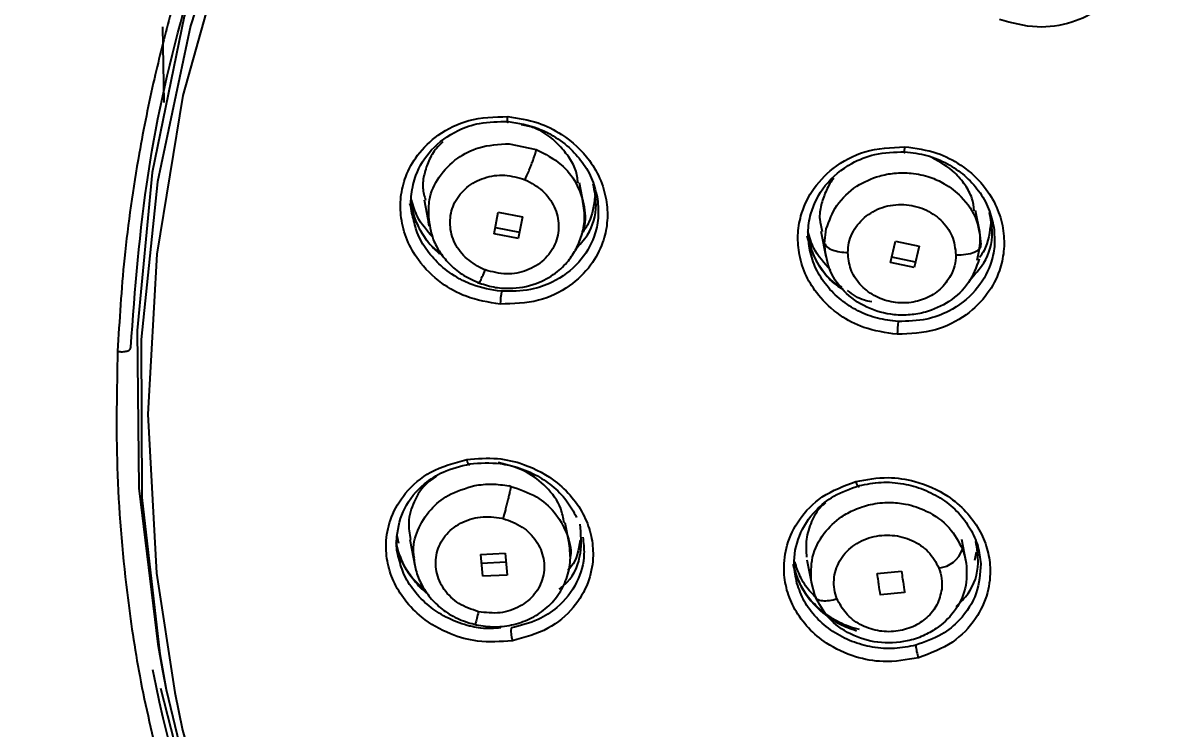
# Model space of a CAD drawing. Header units: millimetres. Extents: x 6110 to 6704, y -3675 to -2835.
# Drawn here: x 6312.05 to 6317.99, y -3193.25 to -3189.62 of the extents above; entities that cross this region are included whole.
import ezdxf

# ---------------------------------------------------------------- set-up
doc = ezdxf.new("R2010")
doc.units = ezdxf.units.MM
doc.header["$LTSCALE"] = 0.1
doc.layers.get('0').update_dxf_attribs({"lineweight": 13})
doc.layers.add('DIM', color=3, linetype='Continuous', lineweight=9)
doc.styles.get("Standard").update_dxf_attribs({"font": 'arial.ttf'})
doc.dimstyles.new('ISO-25', dxfattribs={"dimtxt": 2.5, "dimasz": 2.5, "dimexe": 1.25, "dimexo": 0.625, "dimtad": 1, "dimlfac": 5, "dimtxsty": 'Standard', "dimcen": 2.5, "dimadec": 0, "dimazin": 0, "dimtfac": 1, "dimtmove": 0, "dimatfit": 3, "dimfxl": 0, "dimarcsym": 0})

# ---------------------------------------------------------------- blocks, each defined once
blk = doc.blocks.new('*D64')
at = {"layer": 'Defpoints', "color": 0}
for p in [(6307.9519, -3094.4706), (6411.4918, -3594.1641), (6420.3266, -3594.1641)]:
    blk.add_point(p, dxfattribs=at)
at = {"layer": 'DIM', "color": 0, "lineweight": -2}
for p, q in [((6308.5769, -3094.4706), (6421.5766, -3094.4706)), ((6420.3266, -3098.4706), (6420.3266, -3590.1641)), ((6412.1168, -3594.1641), (6421.5766, -3594.1641))]:
    blk.add_line(p, q, dxfattribs=at)
at = {"layer": 'DIM', "color": 0}
for points in [[(6419.6599, -3098.4706), (6420.9932, -3098.4706), (6420.3266, -3094.4706)], [(6419.6599, -3590.1641), (6420.9932, -3590.1641), (6420.3266, -3594.1641)]]:
    blk.add_solid(points, dxfattribs=at)
at = {"layer": 'DIM', "color": 0, "insert": (6417.0795, -3344.3173), "char_height": 4, "attachment_point": 5, "rotation": 90}
blk.add_mtext('(2280)', dxfattribs=at)

msp = doc.modelspace()

# ---------------------------------------------------------------- linework, layer by layer
at = {"linetype": 'Continuous', "lineweight": 25}
for p, q in [((6312.7784, -3190.0326), (6312.7719, -3189.6433)), ((6314.5505, -3190.2435), (6314.6897, -3190.2731)), ((6314.9321, -3190.5517), (6314.9111, -3190.4445)), ((6314.1131, -3190.532), (6314.1395, -3190.6671)), ((6314.4735, -3190.7068), (6314.4945, -3190.5946)), ((6314.4944, -3190.5946), (6314.6185, -3190.6181)), ((6314.6183, -3190.618), (6314.5973, -3190.7303)), ((6316.9664, -3190.696), (6316.9449, -3190.5858)), ((6314.4796, -3190.6741), (6314.6034, -3190.6975)), ((6314.5975, -3190.7303), (6314.4734, -3190.7068)), ((6316.1504, -3190.6917), (6316.1759, -3190.822)), ((6316.1697, -3190.7551), (6316.1786, -3190.6811)), ((6316.5075, -3190.8536), (6316.5336, -3190.743)), ((6316.5334, -3190.743), (6316.6561, -3190.7689)), ((6316.6561, -3190.7689), (6316.63, -3190.8795)), ((6316.9536, -3190.8411), (6316.9651, -3190.7825)), ((6316.6302, -3190.8788), (6316.5075, -3190.8528)), ((6316.6367, -3190.8512), (6316.5141, -3190.8253)), ((6314.559, -3192.0021), (6314.5494, -3191.9999)), ((6314.8584, -3192.2939), (6314.8378, -3192.1886)), ((6313.9836, -3192.2951), (6313.9751, -3192.2556)), ((6314.0395, -3192.2744), (6314.0656, -3192.4082)), ((6316.8951, -3192.3829), (6316.874, -3192.2752)), ((6316.8782, -3192.3251), (6316.8901, -3192.3613)), ((6316.9474, -3192.3393), (6316.939, -3192.3818)), ((6314.4039, -3192.3514), (6314.5293, -3192.3455)), ((6314.4154, -3192.4637), (6314.404, -3192.3514)), ((6314.4085, -3192.3958), (6314.5335, -3192.3898)), ((6314.529, -3192.3454), (6314.5405, -3192.4576)), ((6316.0793, -3192.3796), (6316.1044, -3192.508)), ((6316.8901, -3192.3613), (6316.8974, -3192.3964)), ((6314.5408, -3192.4576), (6314.4153, -3192.4636)), ((6316.4396, -3192.4498), (6316.5641, -3192.4365)), ((6316.1212, -3192.5656), (6316.102, -3192.4943)), ((6316.5808, -3192.5463), (6316.4564, -3192.5596)), ((6312.7707, -3192.9473), (6312.7897, -3193.0446)), ((6312.8538, -3193.3999), (6312.7616, -3193.0399))]:
    msp.add_line(p, q, dxfattribs=at)
at = {"linetype": 'Continuous', "lineweight": 25, "flags": 128}
for points in [[(6322.1372, -3183.0389), (6321.246, -3183.0739), (6320.3595, -3183.1881), (6319.4862, -3183.3804), (6318.6346, -3183.649), (6317.8128, -3183.9912), (6317.0287, -3184.4038), (6316.29, -3184.8828), (6315.6037, -3185.4235), (6314.9764, -3186.0208), (6314.4142, -3186.669), (6313.9225, -3187.3617), (6313.506, -3188.0923), (6313.1687, -3188.8538), (6312.9139, -3189.6388), (6312.7441, -3190.4398), (6312.6608, -3191.2491), (6312.6649, -3192.0588), (6312.7563, -3192.8612), (6312.7897, -3193.0443)], [(6320.3302, -3183.0927), (6320.2867, -3183.1004), (6319.4145, -3183.2974), (6318.5645, -3183.5705), (6317.7448, -3183.9172), (6316.9633, -3184.3339), (6316.2275, -3184.8168), (6315.5447, -3185.3612), (6314.9212, -3185.9618), (6314.3631, -3186.6128), (6313.8759, -3187.308), (6313.4641, -3188.0407), (6313.1318, -3188.8039), (6312.8821, -3189.5901), (6312.7175, -3190.3918), (6312.6395, -3191.2013), (6312.6489, -3192.0108), (6312.7457, -3192.8125), (6312.7707, -3192.9473)], [(6323.7546, -3183.2376), (6322.867, -3183.1261), (6321.9682, -3183.0959), (6321.067, -3183.1475), (6320.1725, -3183.2803), (6319.2936, -3183.4929), (6318.4389, -3183.7834), (6317.6171, -3184.1487), (6316.8361, -3184.5853), (6316.1039, -3185.0888), (6315.4277, -3185.6542), (6314.8142, -3186.2759), (6314.2695, -3186.9477), (6313.799, -3187.6629), (6313.4074, -3188.4145), (6313.0985, -3189.1949), (6312.8756, -3189.9964), (6312.7407, -3190.8111), (6312.6952, -3191.6308), (6312.7396, -3192.4474), (6312.833, -3193.0599)], [(6314.5451, -3190.13), (6314.5442, -3190.1333), (6314.5435, -3190.1346), (6314.5429, -3190.1339), (6314.5425, -3190.1312), (6314.5423, -3190.1266), (6314.5422, -3190.1204), (6314.5423, -3190.1127), (6314.5427, -3190.104)], [(6316.5815, -3190.2851), (6316.5811, -3190.2883), (6316.5808, -3190.2897), (6316.5806, -3190.289), (6316.5805, -3190.2863), (6316.5806, -3190.2818), (6316.5807, -3190.2756), (6316.581, -3190.2679), (6316.5813, -3190.2591)], [(6316.8441, -3190.8146), (6316.8703, -3190.814), (6316.8954, -3190.8111), (6316.9185, -3190.8063), (6316.9384, -3190.7996), (6316.9544, -3190.7913), (6316.9656, -3190.7819), (6316.9717, -3190.7716), (6316.9723, -3190.7611)], [(6314.3483, -3191.8866), (6314.3472, -3191.8903), (6314.3458, -3191.8921), (6314.344, -3191.8919), (6314.3419, -3191.8897), (6314.3396, -3191.8856), (6314.3373, -3191.8799), (6314.3349, -3191.8726), (6314.3327, -3191.8642)], [(6316.3296, -3191.977), (6316.3326, -3191.9852), (6316.3357, -3191.9922), (6316.3386, -3191.9978), (6316.3412, -3192.0016), (6316.3434, -3192.0036), (6316.3452, -3192.0037), (6316.3465, -3192.0019), (6316.3471, -3191.9981)], [(6312.7897, -3193.0443), (6312.9342, -3193.6485)], [(6312.833, -3193.0599), (6312.8734, -3193.2527), (6313.0953, -3194.0389), (6313.4031, -3194.798), (6313.7937, -3195.5225), (6314.2632, -3196.2052), (6314.8071, -3196.8394), (6315.4198, -3197.4187), (6316.0953, -3197.9373), (6316.8269, -3198.3902), (6317.6072, -3198.7728), (6318.4287, -3199.0813), (6319.283, -3199.3127), (6320.1616, -3199.4646), (6321.056, -3199.5355), (6321.9571, -3199.5248)]]:
    msp.add_lwpolyline(points, dxfattribs=at)
at = {"linetype": 'Continuous', "lineweight": 25}
for centre, radius, start, end in [((6315.0299, -3191.0841), 0.5258, 170.91776, 178.11148), ((6318.0357, -3191.28), 1.4939, 175.23637, 177.76668), ((6316.7386, -3192.274), 0.1487, 277.09052, 339.90799), ((6314.7588, -3192.7416), 0.1993, 176.20019, 195.39893), ((6316.8408, -3192.8097), 0.2025, 182.07116, 200.94487), ((6320.1783, -3191.1921), 8.8695, 191.52649, 236.45921), ((6320.3224, -3191.4093), 7.7566, 191.3905, 231.15198)]:
    msp.add_arc(centre, radius, start, end, dxfattribs=at)
for points, knots in [([(6321.293, -3200.4848), (6320.8419, -3200.4691), (6319.9316, -3200.4374), (6318.485, -3200.1606), (6316.9759, -3199.6585), (6315.4952, -3198.875), (6314.1777, -3197.8646), (6313.0843, -3196.6701), (6312.2263, -3195.3056), (6311.6675, -3193.8944), (6311.3755, -3192.4687), (6311.3229, -3191.1361), (6311.4712, -3189.8407), (6311.8197, -3188.5137), (6312.4334, -3187.1212), (6313.3515, -3185.7431), (6314.5158, -3184.505), (6315.8723, -3183.4637), (6317.4071, -3182.6293), (6318.9812, -3182.0699), (6320.5618, -3181.737), (6321.5761, -3181.6974), (6322.0888, -3181.6773)], [0, 0, 0, 0, 0.041768, 0.084276, 0.137195, 0.191649, 0.244568, 0.299021, 0.351941, 0.406395, 0.452689, 0.499999, 0.541767, 0.584275, 0.637195, 0.691649, 0.744569, 0.799023, 0.851943, 0.906397, 0.952691, 1, 1, 1, 1]), ([(6321.7991, -3182.9463), (6321.7228, -3182.9478), (6321.4152, -3182.9538), (6320.9046, -3183.0029), (6320.3409, -3183.0865), (6319.7717, -3183.2015), (6319.1895, -3183.3525), (6318.5172, -3183.5773), (6317.8481, -3183.8541), (6317.2445, -3184.1583), (6316.8006, -3184.4197), (6316.4922, -3184.6179), (6316.2278, -3184.799), (6315.9468, -3185.007), (6315.6936, -3185.2098), (6315.4567, -3185.4118), (6315.1478, -3185.6932), (6314.7944, -3186.0517), (6314.4351, -3186.4658), (6314.1602, -3186.8203), (6313.8784, -3187.2214), (6313.6197, -3187.6377), (6313.3695, -3188.1065), (6313.1466, -3188.5897), (6312.9579, -3189.0844), (6312.8183, -3189.5422), (6312.7212, -3189.9298), (6312.6377, -3190.3432), (6312.5699, -3190.8104), (6312.5493, -3191.1498), (6312.5397, -3191.309)], [0, 0, 0, 0, 0.016152, 0.06518, 0.108195, 0.136441, 0.187727, 0.235089, 0.286244, 0.341117, 0.378772, 0.39631, 0.419682, 0.447617, 0.471622, 0.489801, 0.515124, 0.562464, 0.599762, 0.635688, 0.661677, 0.708732, 0.745176, 0.781227, 0.829118, 0.865649, 0.890819, 0.920962, 0.962932, 1, 1, 1, 1]), ([(6317.4611, -3188.7005), (6317.5114, -3188.7253), (6317.6031, -3188.7704), (6317.7141, -3188.8886), (6317.7786, -3189.0197), (6317.7975, -3189.1554), (6317.7845, -3189.2685), (6317.7465, -3189.3703), (6317.682, -3189.4682), (6317.5819, -3189.5595), (6317.4363, -3189.629), (6317.2536, -3189.6574), (6317.1312, -3189.6235), (6317.0671, -3189.6057)], [0, 0, 0, 0, 0.1019474, 0.1859598, 0.2995658, 0.376417, 0.4496812, 0.5193512, 0.5854207, 0.6729609, 0.7712574, 0.8802655, 1, 1, 1, 1]), ([(6314.5043, -3191.0668), (6314.4445, -3191.0571), (6314.3372, -3191.0398), (6314.1918, -3190.9577), (6314.0881, -3190.8559), (6314.0217, -3190.738), (6313.9921, -3190.627), (6313.9903, -3190.5162), (6314.0169, -3190.4056), (6314.0781, -3190.2934), (6314.1863, -3190.1893), (6314.3465, -3190.1095), (6314.4748, -3190.1059), (6314.5427, -3190.104)], [0, 0, 0, 0, 0.1086369, 0.19484, 0.2993489, 0.3748055, 0.4502098, 0.5208359, 0.5914169, 0.673582, 0.7690879, 0.877887, 1, 1, 1, 1]), ([(6314.0565, -3190.6199), (6314.0546, -3190.6133), (6314.0434, -3190.5749), (6314.0464, -3190.5009), (6314.0712, -3190.3874), (6314.1465, -3190.266), (6314.2674, -3190.1782), (6314.4061, -3190.1302), (6314.4955, -3190.1301), (6314.5451, -3190.13)], [0, 0, 0, 0, 0.025971, 0.150887, 0.278548, 0.474139, 0.684742, 0.825272, 1, 1, 1, 1]), ([(6314.5427, -3190.104), (6314.5955, -3190.1119), (6314.6934, -3190.1267), (6314.842, -3190.2021), (6314.9545, -3190.3069), (6315.0244, -3190.4315), (6315.0545, -3190.5412), (6315.0568, -3190.6492), (6315.032, -3190.7607), (6314.9711, -3190.8756), (6314.8601, -3190.9825), (6314.6987, -3191.0617), (6314.5712, -3191.065), (6314.5043, -3191.0668)], [0, 0, 0, 0, 0.096, 0.177925, 0.298931, 0.374702, 0.447771, 0.51813, 0.585771, 0.67247, 0.770432, 0.879605, 1, 1, 1, 1]), ([(6314.5451, -3190.13), (6314.5974, -3190.1384), (6314.6653, -3190.1492), (6314.7352, -3190.1809), (6314.7906, -3190.2101), (6314.8572, -3190.2576), (6314.9293, -3190.338), (6314.9817, -3190.4283), (6314.9968, -3190.4954), (6315.0042, -3190.5284)], [0, 0, 0, 0, 0.235112, 0.305036, 0.342905, 0.516821, 0.670808, 0.83768, 1, 1, 1, 1]), ([(6314.9041, -3190.4459), (6314.9012, -3190.4228), (6314.8953, -3190.3746), (6314.8551, -3190.307), (6314.7897, -3190.2292), (6314.7068, -3190.1657), (6314.6361, -3190.1506), (6314.6144, -3190.146)], [0, 0, 0, 0, 0.163299, 0.341612, 0.528002, 0.855172, 1, 1, 1, 1]), ([(6314.2089, -3190.234), (6314.1976, -3190.2449), (6314.1683, -3190.2732), (6314.1357, -3190.3298), (6314.1131, -3190.3984), (6314.1022, -3190.4682), (6314.1149, -3190.5129), (6314.1209, -3190.534)], [0, 0, 0, 0, 0.140279, 0.365738, 0.587295, 0.805281, 1, 1, 1, 1]), ([(6314.1386, -3190.6172), (6314.1376, -3190.5882), (6314.135, -3190.5172), (6314.186, -3190.4093), (6314.2763, -3190.3167), (6314.4026, -3190.2518), (6314.4976, -3190.2465), (6314.5505, -3190.2435)], [0, 0, 0, 0, 0.143946, 0.351833, 0.570109, 0.760778, 1, 1, 1, 1]), ([(6316.5429, -3191.2217), (6316.4841, -3191.2135), (6316.3796, -3191.1987), (6316.2407, -3191.1243), (6316.1402, -3191.0325), (6316.0718, -3190.9242), (6316.0376, -3190.8188), (6316.0292, -3190.7136), (6316.0466, -3190.6011), (6316.1018, -3190.4786), (6316.2125, -3190.3602), (6316.3783, -3190.2696), (6316.5115, -3190.2627), (6316.5813, -3190.2591)], [0, 0, 0, 0, 0.106817, 0.190032, 0.285104, 0.359295, 0.433568, 0.500123, 0.566579, 0.65769, 0.760318, 0.874411, 1, 1, 1, 1]), ([(6316.5813, -3190.2591), (6316.6374, -3190.2668), (6316.7396, -3190.2808), (6316.8865, -3190.3568), (6316.9948, -3190.4588), (6317.0622, -3190.5793), (6317.0914, -3190.6885), (6317.0931, -3190.795), (6317.0685, -3190.9057), (6317.0083, -3191.0213), (6316.8974, -3191.1306), (6316.7366, -3191.2128), (6316.6094, -3191.2187), (6316.5429, -3191.2217)], [0, 0, 0, 0, 0.1018703, 0.1857894, 0.2991644, 0.3761109, 0.4494303, 0.519115, 0.5851588, 0.6727341, 0.7710861, 0.8801698, 1, 1, 1, 1]), ([(6314.632, -3190.4283), (6314.6382, -3190.4143), (6314.6478, -3190.3926), (6314.6603, -3190.3615), (6314.6693, -3190.3379), (6314.6771, -3190.3163), (6314.6853, -3190.2918), (6314.6879, -3190.2805), (6314.6897, -3190.2731)], [0, 0, 0, 0, 0.239029, 0.368085, 0.5, 0.631915, 0.760971, 1, 1, 1, 1]), ([(6314.6897, -3190.2731), (6314.7346, -3190.2962), (6314.817, -3190.3385), (6314.9018, -3190.4462), (6314.94, -3190.5646), (6314.9445, -3190.6596), (6314.9241, -3190.7028), (6314.9215, -3190.7082)], [0, 0, 0, 0, 0.264599, 0.485265, 0.730285, 0.966416, 1, 1, 1, 1]), ([(6316.094, -3190.7906), (6316.0896, -3190.7598), (6316.0809, -3190.6972), (6316.0993, -3190.5809), (6316.1656, -3190.4493), (6316.2888, -3190.3474), (6316.4337, -3190.2892), (6316.5291, -3190.2865), (6316.5815, -3190.2851)], [0, 0, 0, 0, 0.118218, 0.240449, 0.447212, 0.666392, 0.816993, 1, 1, 1, 1]), ([(6316.5815, -3190.2851), (6316.6197, -3190.2897), (6316.6961, -3190.299), (6316.8006, -3190.343), (6316.8913, -3190.405), (6316.9636, -3190.4834), (6317.0166, -3190.5747), (6317.0314, -3190.6412), (6317.0386, -3190.674)], [0, 0, 0, 0, 0.172124, 0.344262, 0.505219, 0.670835, 0.837861, 1, 1, 1, 1]), ([(6316.9379, -3190.5871), (6316.9355, -3190.5655), (6316.9302, -3190.5189), (6316.8914, -3190.4538), (6316.83, -3190.376), (6316.764, -3190.3388), (6316.7227, -3190.3155)], [0, 0, 0, 0, 0.185687, 0.40008, 0.624407, 1, 1, 1, 1]), ([(6314.399, -3190.879), (6314.369, -3190.86), (6314.3094, -3190.8221), (6314.2561, -3190.7329), (6314.2404, -3190.6356), (6314.266, -3190.541), (6314.3289, -3190.4631), (6314.4202, -3190.4138), (6314.5283, -3190.3975), (6314.5974, -3190.418), (6314.632, -3190.4283)], [0, 0, 0, 0, 0.126117, 0.250838, 0.374368, 0.497567, 0.621469, 0.746731, 0.873258, 1, 1, 1, 1]), ([(6314.632, -3190.4283), (6314.6639, -3190.4455), (6314.727, -3190.4795), (6314.7879, -3190.5662), (6314.8112, -3190.664), (6314.7919, -3190.7618), (6314.7331, -3190.844), (6314.6441, -3190.8983), (6314.5352, -3190.9198), (6314.4636, -3190.901), (6314.4274, -3190.8915)], [0, 0, 0, 0, 0.126022, 0.249648, 0.373235, 0.497219, 0.620781, 0.744457, 0.870653, 1, 1, 1, 1]), ([(6316.2172, -3190.422), (6316.2161, -3190.4232), (6316.1974, -3190.4428), (6316.1736, -3190.4892), (6316.1502, -3190.5581), (6316.1396, -3190.6283), (6316.1522, -3190.6726), (6316.1581, -3190.6933)], [0, 0, 0, 0, 0.0168596, 0.2746071, 0.5289146, 0.7799839, 1, 1, 1, 1]), ([(6316.1786, -3190.6811), (6316.1935, -3190.6395), (6316.2242, -3190.5543), (6316.326, -3190.4597), (6316.4336, -3190.4104), (6316.5302, -3190.3922), (6316.6189, -3190.3922), (6316.7066, -3190.4111), (6316.7953, -3190.4509), (6316.8844, -3190.52), (6316.9584, -3190.6288), (6316.9678, -3190.7182), (6316.9723, -3190.7611)], [0, 0, 0, 0, 0.121464, 0.248878, 0.358765, 0.425383, 0.499658, 0.583861, 0.65384, 0.750779, 0.880328, 1, 1, 1, 1]), ([(6314.8892, -3190.786), (6314.9118, -3190.7623), (6314.972, -3190.6992), (6315.0065, -3190.5757), (6314.989, -3190.4868), (6314.9821, -3190.4518)], [0, 0, 0, 0, 0.266424, 0.710889, 1, 1, 1, 1]), ([(6314.2005, -3190.8068), (6314.1998, -3190.8064), (6314.1526, -3190.7787), (6314.087, -3190.6899), (6314.0562, -3190.5966), (6314.0409, -3190.5501)], [0, 0, 0, 0, 0.007396, 0.506063, 1, 1, 1, 1]), ([(6314.0493, -3190.549), (6314.0545, -3190.5828), (6314.0646, -3190.6473), (6314.1212, -3190.7312), (6314.1663, -3190.7907), (6314.2021, -3190.8125), (6314.2083, -3190.8163)], [0, 0, 0, 0, 0.325691, 0.622504, 0.934302, 1, 1, 1, 1]), ([(6314.1584, -3190.7239), (6314.1285, -3190.69), (6314.0776, -3190.6324), (6314.0578, -3190.5614), (6314.0496, -3190.5321)], [0, 0, 0, 0, 0.5867685, 1, 1, 1, 1]), ([(6314.3879, -3190.955), (6314.4152, -3190.9641), (6314.468, -3190.9818), (6314.5712, -3190.9896), (6314.6837, -3190.9699), (6314.786, -3190.9147), (6314.8534, -3190.8497), (6314.8977, -3190.7812), (6314.9277, -3190.7056), (6314.9424, -3190.6188), (6314.9321, -3190.5592), (6314.9269, -3190.5286)], [0, 0, 0, 0, 0.1000324, 0.1933617, 0.3565316, 0.4924433, 0.6032231, 0.6950282, 0.7906221, 0.8926187, 1, 1, 1, 1]), ([(6315.0042, -3190.5284), (6315.0068, -3190.5611), (6315.0118, -3190.6255), (6314.9855, -3190.7388), (6314.9138, -3190.861), (6314.7918, -3190.9513), (6314.6517, -3191.0008), (6314.5609, -3191.001), (6314.5106, -3191.0011)], [0, 0, 0, 0, 0.127552, 0.25184, 0.454657, 0.672882, 0.81856, 1, 1, 1, 1]), ([(6314.9905, -3190.515), (6314.9848, -3190.5605), (6314.9762, -3190.6281), (6314.9376, -3190.6842), (6314.925, -3190.7025)], [0, 0, 0, 0, 0.674501, 1, 1, 1, 1]), ([(6316.2891, -3190.8018), (6316.2902, -3190.785), (6316.2926, -3190.7515), (6316.31, -3190.7034), (6316.3368, -3190.6595), (6316.373, -3190.6215), (6316.417, -3190.5908), (6316.4834, -3190.5615), (6316.576, -3190.5491), (6316.6831, -3190.5739), (6316.7707, -3190.632), (6316.8323, -3190.7157), (6316.8401, -3190.7813), (6316.8441, -3190.8146)], [0, 0, 0, 0, 0.063447, 0.126894, 0.190419, 0.25409, 0.317953, 0.382022, 0.509878, 0.633989, 0.754188, 0.875086, 1, 1, 1, 1]), ([(6314.5106, -3191.0011), (6314.4588, -3190.9929), (6314.3917, -3190.9823), (6314.3225, -3190.9512), (6314.2667, -3190.9221), (6314.1991, -3190.8743), (6314.126, -3190.7926), (6314.0761, -3190.7074), (6314.0625, -3190.6464), (6314.0565, -3190.6199)], [0, 0, 0, 0, 0.239526, 0.310606, 0.348932, 0.530892, 0.691472, 0.866124, 1, 1, 1, 1]), ([(6314.1414, -3190.6664), (6314.1399, -3190.663), (6314.1334, -3190.6473), (6314.1364, -3190.6304), (6314.1386, -3190.6172)], [0, 0, 0, 0, 0.220088, 1, 1, 1, 1]), ([(6314.1364, -3190.6183), (6314.1415, -3190.6581), (6314.1499, -3190.7233), (6314.1955, -3190.8048), (6314.2477, -3190.8679), (6314.317, -3190.9236), (6314.3732, -3190.9475), (6314.4021, -3190.9598)], [0, 0, 0, 0, 0.2631127, 0.4297446, 0.6080446, 0.7981094, 1, 1, 1, 1]), ([(6316.9143, -3190.9433), (6316.9405, -3190.9153), (6317.0047, -3190.8467), (6317.0408, -3190.7181), (6317.0231, -3190.63), (6317.0163, -3190.5958)], [0, 0, 0, 0, 0.296127, 0.727109, 1, 1, 1, 1]), ([(6317.0386, -3190.674), (6317.0411, -3190.7062), (6317.0461, -3190.7699), (6317.0201, -3190.8831), (6316.9492, -3191.0064), (6316.8274, -3191.0999), (6316.6876, -3191.1526), (6316.5968, -3191.1547), (6316.5469, -3191.1559)], [0, 0, 0, 0, 0.127144, 0.250552, 0.45472, 0.672376, 0.82013, 1, 1, 1, 1]), ([(6316.9652, -3190.7813), (6316.9674, -3190.7613), (6316.972, -3190.719), (6316.9617, -3190.6776), (6316.9562, -3190.6557)], [0, 0, 0, 0, 0.471427, 1, 1, 1, 1]), ([(6317.0233, -3190.6472), (6317.0174, -3190.6971), (6317.0097, -3190.7614), (6316.9738, -3190.8154), (6316.9658, -3190.8275)], [0, 0, 0, 0, 0.776393, 1, 1, 1, 1]), ([(6316.2574, -3190.9801), (6316.2498, -3190.9759), (6316.1956, -3190.9462), (6316.1246, -3190.8552), (6316.0945, -3190.763), (6316.0796, -3190.7171)], [0, 0, 0, 0, 0.076333, 0.540001, 1, 1, 1, 1]), ([(6316.2003, -3190.8919), (6316.1678, -3190.8561), (6316.1139, -3190.7967), (6316.0925, -3190.7227), (6316.0839, -3190.6933)], [0, 0, 0, 0, 0.601824, 1, 1, 1, 1]), ([(6316.0878, -3190.7158), (6316.0931, -3190.7494), (6316.1033, -3190.8135), (6316.1595, -3190.8966), (6316.2096, -3190.959), (6316.2516, -3190.9829), (6316.2637, -3190.9897)], [0, 0, 0, 0, 0.308138, 0.587819, 0.882088, 1, 1, 1, 1]), ([(6316.5469, -3191.1559), (6316.5113, -3191.1517), (6316.4399, -3191.1434), (6316.34, -3191.104), (6316.251, -3191.0472), (6316.1771, -3190.9733), (6316.121, -3190.8865), (6316.1028, -3190.8221), (6316.094, -3190.7906)], [0, 0, 0, 0, 0.167069, 0.334155, 0.498084, 0.664834, 0.836014, 1, 1, 1, 1]), ([(6316.1697, -3190.7551), (6316.1725, -3190.7611), (6316.1783, -3190.7734), (6316.2072, -3190.7886), (6316.2458, -3190.7991), (6316.2751, -3190.8009), (6316.2891, -3190.8018)], [0, 0, 0, 0, 0.250126, 0.511566, 0.766636, 1, 1, 1, 1]), ([(6316.9633, -3190.8351), (6316.9483, -3190.8769), (6316.9179, -3190.9613), (6316.8156, -3191.0569), (6316.7061, -3191.1069), (6316.6083, -3191.1242), (6316.5052, -3191.1235), (6316.3821, -3191.0898), (6316.2629, -3191.0046), (6316.1834, -3190.8868), (6316.1741, -3190.7978), (6316.1697, -3190.7551)], [0, 0, 0, 0, 0.12197, 0.246716, 0.362471, 0.430636, 0.500052, 0.625236, 0.751588, 0.880943, 1, 1, 1, 1]), ([(6316.8168, -3190.9217), (6316.8004, -3190.946), (6316.768, -3190.9939), (6316.6906, -3191.0411), (6316.6028, -3191.064), (6316.5094, -3191.0594), (6316.4202, -3191.0264), (6316.3474, -3190.9673), (6316.298, -3190.8892), (6316.292, -3190.8309), (6316.2891, -3190.8018)], [0, 0, 0, 0, 0.125392, 0.247118, 0.36741, 0.489931, 0.617011, 0.745334, 0.872976, 1, 1, 1, 1]), ([(6316.8441, -3190.8146), (6316.8428, -3190.8332), (6316.8402, -3190.8704), (6316.8246, -3190.9046), (6316.8168, -3190.9217)], [0, 0, 0, 0, 0.499962, 1, 1, 1, 1]), ([(6314.3935, -3190.9556), (6314.3934, -3190.9566), (6314.3931, -3190.9614), (6314.3994, -3190.9524), (6314.4113, -3190.9292), (6314.4222, -3190.9037), (6314.4274, -3190.8915)], [0, 0, 0, 0, 0.076053, 0.39396, 0.709425, 1, 1, 1, 1]), ([(6314.4274, -3190.8915), (6314.4226, -3190.8896), (6314.4129, -3190.8858), (6314.4036, -3190.8813), (6314.399, -3190.879)], [0, 0, 0, 0, 0.500199, 1, 1, 1, 1]), ([(6316.4115, -3191.055), (6316.3987, -3191.0527), (6316.3519, -3191.0444), (6316.3143, -3191.017), (6316.287, -3190.997)], [0, 0, 0, 0, 0.272774, 1, 1, 1, 1]), ([(6312.5397, -3191.309), (6312.5357, -3191.5075), (6312.5275, -3191.9216), (6312.5754, -3192.4776), (6312.6496, -3192.9911), (6312.7202, -3193.2867), (6312.7572, -3193.4417)], [0, 0, 0, 0, 0.276036, 0.575855, 0.777529, 1, 1, 1, 1]), ([(6312.5397, -3191.309), (6312.5439, -3191.3096), (6312.5523, -3191.3109), (6312.5654, -3191.3111), (6312.5773, -3191.3101), (6312.5876, -3191.3079), (6312.5963, -3191.3047), (6312.6029, -3191.3004), (6312.6071, -3191.2954), (6312.607, -3191.2917), (6312.607, -3191.2898)], [0, 0, 0, 0, 0.130531, 0.259956, 0.384118, 0.499807, 0.615694, 0.740002, 0.869493, 1, 1, 1, 1]), ([(6314.5666, -3192.7945), (6314.5067, -3192.799), (6314.3993, -3192.8069), (6314.2373, -3192.7617), (6314.1088, -3192.6878), (6314.0127, -3192.5898), (6313.9532, -3192.4904), (6313.9205, -3192.3854), (6313.9148, -3192.2734), (6313.9418, -3192.152), (6314.0159, -3192.0276), (6314.1467, -3191.9144), (6314.2683, -3191.8816), (6314.3327, -3191.8642)], [0, 0, 0, 0, 0.108634, 0.194831, 0.299323, 0.375934, 0.450142, 0.520765, 0.591343, 0.67352, 0.769042, 0.877862, 1, 1, 1, 1]), ([(6314.3327, -3191.8642), (6314.3854, -3191.8597), (6314.4831, -3191.8514), (6314.6464, -3191.8895), (6314.7834, -3191.964), (6314.8852, -3192.0672), (6314.9448, -3192.1653), (6314.9774, -3192.2681), (6314.985, -3192.3806), (6314.9592, -3192.5045), (6314.8831, -3192.6323), (6314.7511, -3192.745), (6314.6301, -3192.7775), (6314.5666, -3192.7945)], [0, 0, 0, 0, 0.095996, 0.177913, 0.298894, 0.374666, 0.447729, 0.518075, 0.585697, 0.672417, 0.770398, 0.879589, 1, 1, 1, 1]), ([(6313.9812, -3192.3599), (6313.9805, -3192.3578), (6313.9701, -3192.325), (6313.9718, -3192.2397), (6314.0051, -3192.1082), (6314.0971, -3191.9962), (6314.2156, -3191.9186), (6314.301, -3191.898), (6314.3483, -3191.8866)], [0, 0, 0, 0, 0.010053, 0.154962, 0.384056, 0.630731, 0.795336, 1, 1, 1, 1]), ([(6314.3483, -3191.8866), (6314.4006, -3191.8827), (6314.4684, -3191.8775), (6314.5439, -3191.8919), (6314.6049, -3191.9072), (6314.6818, -3191.9374), (6314.7731, -3191.9979), (6314.848, -3192.0718), (6314.8808, -3192.1318), (6314.8968, -3192.1611)], [0, 0, 0, 0, 0.235984, 0.306162, 0.344164, 0.518711, 0.673257, 0.84074, 1, 1, 1, 1]), ([(6314.8326, -3192.1898), (6314.8281, -3192.1647), (6314.8161, -3192.0975), (6314.7467, -3192.0048), (6314.6366, -3191.9172), (6314.5444, -3191.8924), (6314.4941, -3191.8789)], [0, 0, 0, 0, 0.165021, 0.442175, 0.695483, 1, 1, 1, 1]), ([(6314.1774, -3191.95), (6314.1614, -3191.9607), (6314.1111, -3191.9942), (6314.0587, -3192.0768), (6314.0273, -3192.1791), (6314.0383, -3192.2457), (6314.0431, -3192.275)], [0, 0, 0, 0, 0.14825, 0.466171, 0.765395, 1, 1, 1, 1]), ([(6316.6516, -3192.8821), (6316.5913, -3192.8925), (6316.4837, -3192.911), (6316.3192, -3192.88), (6316.1874, -3192.8189), (6316.0834, -3192.7317), (6316.0148, -3192.6375), (6315.9723, -3192.5349), (6315.9561, -3192.4222), (6315.9723, -3192.2966), (6316.0364, -3192.165), (6316.1549, -3192.0429), (6316.2695, -3191.9996), (6316.3296, -3191.977)], [0, 0, 0, 0, 0.111002, 0.197876, 0.298597, 0.374782, 0.451073, 0.521909, 0.592711, 0.678386, 0.774834, 0.882029, 1, 1, 1, 1]), ([(6316.3296, -3191.977), (6316.3847, -3191.967), (6316.4854, -3191.9489), (6316.6509, -3191.9747), (6316.79, -3192.0365), (6316.8976, -3192.1279), (6316.9654, -3192.2202), (6317.0066, -3192.3183), (6317.0249, -3192.4285), (6317.0117, -3192.5542), (6316.9488, -3192.6895), (6316.8292, -3192.8149), (6316.7126, -3192.859), (6316.6516, -3192.8821)], [0, 0, 0, 0, 0.1018302, 0.1857559, 0.2992824, 0.3761212, 0.4493364, 0.5189207, 0.5848683, 0.6725741, 0.771018, 0.8801549, 1, 1, 1, 1]), ([(6316.3471, -3191.9981), (6316.3845, -3191.9908), (6316.4592, -3191.9762), (6316.5729, -3191.9854), (6316.6803, -3192.0155), (6316.7772, -3192.0662), (6316.8592, -3192.1354), (6316.9203, -3192.2178), (6316.9601, -3192.3073), (6316.9675, -3192.3692), (6316.9712, -3192.3998)], [0, 0, 0, 0, 0.131448, 0.262907, 0.385932, 0.512493, 0.639857, 0.763499, 0.883512, 1, 1, 1, 1]), ([(6314.064, -3192.3692), (6314.0623, -3192.361), (6314.0522, -3192.3139), (6314.0774, -3192.2235), (6314.139, -3192.1212), (6314.2405, -3192.037), (6314.3257, -3192.0119), (6314.3732, -3191.998)], [0, 0, 0, 0, 0.04881, 0.281164, 0.526391, 0.736653, 1, 1, 1, 1]), ([(6314.559, -3192.0021), (6314.5574, -3192.0101), (6314.555, -3192.0224), (6314.5488, -3192.0492), (6314.5433, -3192.0724), (6314.5371, -3192.0974), (6314.5288, -3192.13), (6314.5228, -3192.1524), (6314.5189, -3192.1669)], [0, 0, 0, 0, 0.243271, 0.373729, 0.506244, 0.637838, 0.765651, 1, 1, 1, 1]), ([(6314.559, -3192.0021), (6314.6044, -3192.0173), (6314.6892, -3192.0459), (6314.7888, -3192.1336), (6314.8478, -3192.2387), (6314.8718, -3192.3231), (6314.8634, -3192.3641), (6314.8629, -3192.3666)], [0, 0, 0, 0, 0.26473, 0.494307, 0.742855, 0.98478, 1, 1, 1, 1]), ([(6316.0277, -3192.4987), (6316.0215, -3192.4675), (6316.0056, -3192.3865), (6316.0318, -3192.2522), (6316.11, -3192.1319), (6316.2191, -3192.043), (6316.3023, -3192.0139), (6316.3471, -3191.9981)], [0, 0, 0, 0, 0.147166, 0.381995, 0.623332, 0.796866, 1, 1, 1, 1]), ([(6316.1747, -3192.0865), (6316.1671, -3192.0929), (6316.1354, -3192.1194), (6316.0997, -3192.1836), (6316.0705, -3192.2723), (6316.0748, -3192.3351), (6316.077, -3192.3661)], [0, 0, 0, 0, 0.092531, 0.387775, 0.697646, 1, 1, 1, 1]), ([(6316.102, -3192.4943), (6316.1005, -3192.4511), (6316.0975, -3192.3626), (6316.158, -3192.2436), (6316.2407, -3192.165), (6316.3248, -3192.1184), (6316.4081, -3192.0912), (6316.4977, -3192.0819), (6316.596, -3192.0916), (6316.7056, -3192.1284), (6316.8158, -3192.2065), (6316.858, -3192.2866), (6316.8782, -3192.3251)], [0, 0, 0, 0, 0.121465, 0.248878, 0.358769, 0.425386, 0.499658, 0.583856, 0.653834, 0.750779, 0.880329, 1, 1, 1, 1]), ([(6314.3926, -3192.6455), (6314.3576, -3192.6338), (6314.2881, -3192.6103), (6314.2112, -3192.534), (6314.1703, -3192.4409), (6314.1723, -3192.3419), (6314.2167, -3192.2522), (6314.297, -3192.1863), (6314.402, -3192.1512), (6314.4755, -3192.1606), (6314.5123, -3192.1653)], [0, 0, 0, 0, 0.126075, 0.250713, 0.374166, 0.497369, 0.621398, 0.746857, 0.873516, 1, 1, 1, 1]), ([(6314.5189, -3192.1669), (6314.5529, -3192.1793), (6314.6203, -3192.2039), (6314.6943, -3192.28), (6314.7333, -3192.3722), (6314.7304, -3192.4699), (6314.6864, -3192.5579), (6314.6077, -3192.6232), (6314.5037, -3192.6589), (6314.4298, -3192.65), (6314.3926, -3192.6455)], [0, 0, 0, 0, 0.125218, 0.248566, 0.372043, 0.495668, 0.618933, 0.743085, 0.870615, 1, 1, 1, 1]), ([(6314.5123, -3192.1653), (6314.5134, -3192.1655), (6314.5156, -3192.166), (6314.5178, -3192.1666), (6314.5189, -3192.1669)], [0, 0, 0, 0, 0.500272, 1, 1, 1, 1]), ([(6314.8067, -3192.5304), (6314.8212, -3192.5187), (6314.8796, -3192.4716), (6314.9273, -3192.3505), (6314.9187, -3192.2457), (6314.9146, -3192.1958)], [0, 0, 0, 0, 0.14725, 0.59406, 1, 1, 1, 1]), ([(6314.9285, -3192.2628), (6314.9318, -3192.2915), (6314.9411, -3192.3707), (6314.9043, -3192.5021), (6314.8143, -3192.6164), (6314.6944, -3192.6958), (6314.6079, -3192.7167), (6314.5599, -3192.7284)], [0, 0, 0, 0, 0.132926, 0.367977, 0.62088, 0.789715, 1, 1, 1, 1]), ([(6314.9152, -3192.2784), (6314.907, -3192.3279), (6314.8973, -3192.386), (6314.8559, -3192.4276), (6314.8498, -3192.4338)], [0, 0, 0, 0, 0.850856, 1, 1, 1, 1]), ([(6316.2333, -3192.5787), (6316.2282, -3192.5628), (6316.218, -3192.5309), (6316.2164, -3192.4811), (6316.2251, -3192.4321), (6316.2447, -3192.3858), (6316.2744, -3192.344), (6316.3256, -3192.2966), (6316.4075, -3192.2568), (6316.5169, -3192.2472), (6316.6203, -3192.2744), (6316.7091, -3192.3334), (6316.7408, -3192.3918), (6316.7569, -3192.4215)], [0, 0, 0, 0, 0.063447, 0.126894, 0.190419, 0.25409, 0.317953, 0.382022, 0.509878, 0.633989, 0.754188, 0.875086, 1, 1, 1, 1]), ([(6313.9691, -3192.2894), (6313.9716, -3192.3043), (6313.9833, -3192.374), (6314.0422, -3192.4649), (6314.1037, -3192.5338), (6314.1313, -3192.5517), (6314.1315, -3192.5518)], [0, 0, 0, 0, 0.150503, 0.700046, 0.998024, 1, 1, 1, 1]), ([(6314.1186, -3192.5334), (6314.1014, -3192.5188), (6314.062, -3192.4853), (6314.0042, -3192.4077), (6313.9841, -3192.3426), (6313.9716, -3192.3022)], [0, 0, 0, 0, 0.226598, 0.520199, 1, 1, 1, 1]), ([(6314.3686, -3192.71), (6314.4006, -3192.7158), (6314.4651, -3192.7274), (6314.5637, -3192.7169), (6314.6565, -3192.6858), (6314.7383, -3192.6335), (6314.8041, -3192.563), (6314.8486, -3192.4774), (6314.87, -3192.3814), (6314.8608, -3192.3163), (6314.8562, -3192.2836)], [0, 0, 0, 0, 0.122525, 0.246445, 0.370252, 0.493773, 0.618102, 0.744056, 0.871655, 1, 1, 1, 1]), ([(6316.846, -3192.6179), (6316.8675, -3192.5969), (6316.9296, -3192.5364), (6316.9685, -3192.4136), (6316.9523, -3192.3222), (6316.9458, -3192.2851)], [0, 0, 0, 0, 0.239973, 0.692009, 1, 1, 1, 1]), ([(6314.5083, -3192.7288), (6314.4739, -3192.7313), (6314.424, -3192.7348), (6314.3664, -3192.7235), (6314.3051, -3192.7085), (6314.2273, -3192.6781), (6314.134, -3192.6168), (6314.0595, -3192.5403), (6314.0047, -3192.4523), (6313.9888, -3192.3897), (6313.9812, -3192.3599)], [0, 0, 0, 0, 0.143756, 0.207734, 0.242226, 0.406014, 0.550554, 0.708118, 0.861215, 1, 1, 1, 1]), ([(6314.0607, -3192.3698), (6314.0641, -3192.3938), (6314.0711, -3192.4436), (6314.1025, -3192.5153), (6314.1498, -3192.583), (6314.2139, -3192.6414), (6314.2926, -3192.6884), (6314.3525, -3192.7047), (6314.383, -3192.7129)], [0, 0, 0, 0, 0.146748, 0.304214, 0.468101, 0.638539, 0.815762, 1, 1, 1, 1]), ([(6316.125, -3192.5715), (6316.1139, -3192.5608), (6316.081, -3192.5291), (6316.0426, -3192.4673), (6316.0251, -3192.4147), (6316.0168, -3192.3896)], [0, 0, 0, 0, 0.20882, 0.623028, 1, 1, 1, 1]), ([(6316.8974, -3192.3964), (6316.8989, -3192.4396), (6316.902, -3192.528), (6316.8415, -3192.647), (6316.7587, -3192.7257), (6316.6746, -3192.7723), (6316.5748, -3192.8048), (6316.4427, -3192.8108), (6316.3004, -3192.7671), (6316.1835, -3192.6832), (6316.142, -3192.6047), (6316.1212, -3192.5656)], [0, 0, 0, 0, 0.121553, 0.249022, 0.359073, 0.425746, 0.500057, 0.629075, 0.755641, 0.878006, 1, 1, 1, 1]), ([(6316.9712, -3192.3998), (6316.9677, -3192.4507), (6316.9606, -3192.5559), (6316.8786, -3192.6797), (6316.7685, -3192.7712), (6316.6845, -3192.8008), (6316.6384, -3192.817)], [0, 0, 0, 0, 0.272427, 0.562838, 0.759989, 1, 1, 1, 1]), ([(6316.3482, -3192.7361), (6316.3301, -3192.7317), (6316.2773, -3192.719), (6316.2004, -3192.6769), (6316.1238, -3192.6168), (6316.0471, -3192.5268), (6316.0232, -3192.451), (6316.0076, -3192.4017)], [0, 0, 0, 0, 0.102044, 0.298123, 0.485992, 0.665636, 1, 1, 1, 1]), ([(6316.0101, -3192.4017), (6316.0113, -3192.4115), (6316.0165, -3192.4519), (6316.0578, -3192.5429), (6316.1376, -3192.6398), (6316.2421, -3192.7103), (6316.304, -3192.7323), (6316.3336, -3192.7428)], [0, 0, 0, 0, 0.063906, 0.26159, 0.618791, 0.817248, 1, 1, 1, 1]), ([(6316.4566, -3192.5601), (6316.4538, -3192.5419), (6316.451, -3192.523), (6316.4474, -3192.4993), (6316.4446, -3192.4807), (6316.4419, -3192.4628), (6316.4399, -3192.4497)], [0, 0, 0, 0, 0.49521, 0.513157, 0.644399, 1, 1, 1, 1]), ([(6316.5641, -3192.4365), (6316.5662, -3192.4502), (6316.5688, -3192.4675), (6316.5715, -3192.4857), (6316.5723, -3192.4906), (6316.5725, -3192.4919), (6316.5754, -3192.5106), (6316.5782, -3192.529), (6316.581, -3192.5473)], [0, 0, 0, 0, 0.371012, 0.467007, 0.492627, 0.502051, 0.503328, 1, 1, 1, 1]), ([(6316.7569, -3192.4215), (6316.7626, -3192.4392), (6316.7741, -3192.4745), (6316.7722, -3192.511), (6316.7713, -3192.5293)], [0, 0, 0, 0, 0.499962, 1, 1, 1, 1]), ([(6316.6384, -3192.817), (6316.6019, -3192.8242), (6316.529, -3192.8386), (6316.4161, -3192.8304), (6316.3079, -3192.8009), (6316.2085, -3192.7494), (6316.1251, -3192.6783), (6316.0611, -3192.5933), (6316.0387, -3192.53), (6316.0277, -3192.4987)], [0, 0, 0, 0, 0.143766, 0.287543, 0.428702, 0.572431, 0.719143, 0.861627, 1, 1, 1, 1]), ([(6316.1212, -3192.5656), (6316.1239, -3192.5711), (6316.1292, -3192.5824), (6316.1563, -3192.5899), (6316.1926, -3192.5892), (6316.2202, -3192.5821), (6316.2333, -3192.5787)], [0, 0, 0, 0, 0.250126, 0.511566, 0.766636, 1, 1, 1, 1]), ([(6316.7713, -3192.5293), (6316.765, -3192.5568), (6316.7526, -3192.6112), (6316.6977, -3192.6785), (6316.6242, -3192.7265), (6316.5352, -3192.7507), (6316.4395, -3192.7473), (6316.3495, -3192.7145), (6316.2742, -3192.6571), (6316.247, -3192.6048), (6316.2333, -3192.5787)], [0, 0, 0, 0, 0.125392, 0.247118, 0.36741, 0.489931, 0.617011, 0.745334, 0.872976, 1, 1, 1, 1]), ([(6314.3926, -3192.6455), (6314.3897, -3192.6577), (6314.3836, -3192.6833), (6314.3776, -3192.7064), (6314.3748, -3192.7157), (6314.3755, -3192.7111), (6314.3756, -3192.7105)], [0, 0, 0, 0, 0.294773, 0.618823, 0.950705, 1, 1, 1, 1])]:
    msp.add_open_spline(points, degree=3, knots=knots, dxfattribs=at)
for points in [[(6312.607, -3191.2898), (6312.6299, -3190.9908), (6312.6757, -3190.3928), (6312.8786, -3189.5062), (6313.1769, -3188.6404), (6313.5771, -3187.8055), (6314.0717, -3187.0111), (6314.6558, -3186.2667), (6315.3224, -3185.5807), (6316.0636, -3184.9614), (6316.871, -3184.4157), (6317.735, -3183.9503), (6318.6456, -3183.5703), (6319.5921, -3183.2804), (6320.5637, -3183.0834), (6321.5485, -3182.9839), (6322.5369, -3182.9743), (6323.1859, -3183.0497), (6323.5104, -3183.0873)], [(6314.3732, -3191.998), (6314.4025, -3191.9939), (6314.4612, -3191.9858), (6314.52, -3191.9952), (6314.5494, -3191.9999)]]:
    msp.add_open_spline(points, degree=3, dxfattribs=at)

# ---------------------------------------------------------------- dimensions: what is measured, and where the dimension line sits
at = {"layer": 'DIM'}
dim = msp.add_linear_dim(base=(6420.3266, -3594.1641), p1=(6307.9519, -3094.4706), p2=(6411.4918, -3594.1641), angle=90, text='(2280)', dimstyle='ISO-25', override={"dimtxt": 4, "dimasz": 4, "dimlfac": 4, "dimadec": 1, "dimfxl": 1.25}, dxfattribs=at)
dim.commit()
dim.dimension.update_dxf_attribs({"geometry": '*D64', "text_midpoint": (6420.3266, -3344.3173), "dimtype": 160})

doc.saveas('drawing.dxf')
